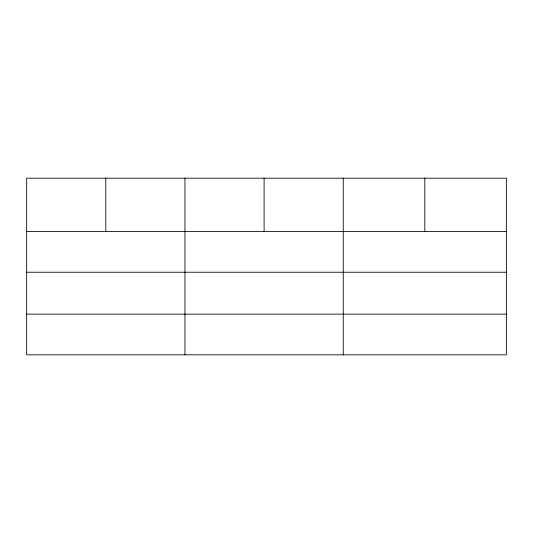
<?xml version="1.0" encoding="UTF-8"?>
<svg xmlns="http://www.w3.org/2000/svg" width="533" height="533" viewBox="0 0 533 533"><rect width="100%" height="100%" fill="white"/><g stroke="black" fill="none" stroke-linecap="round" stroke-linejoin="round"><path stroke-width="0.8" d="M506.35 272.23L506.35 178.182L26.65 178.182L26.65 354.818L506.35 354.818L506.35 272.23L26.65 272.23M26.65 231.549L506.35 231.549M26.65 314.137L506.35 314.137M424.801 178.182L424.801 231.549M343.252 178.182L343.252 354.818M264.101 178.182L264.101 231.549M184.951 178.182L184.951 354.818M105.801 178.182L105.801 231.549"/></g></svg>
